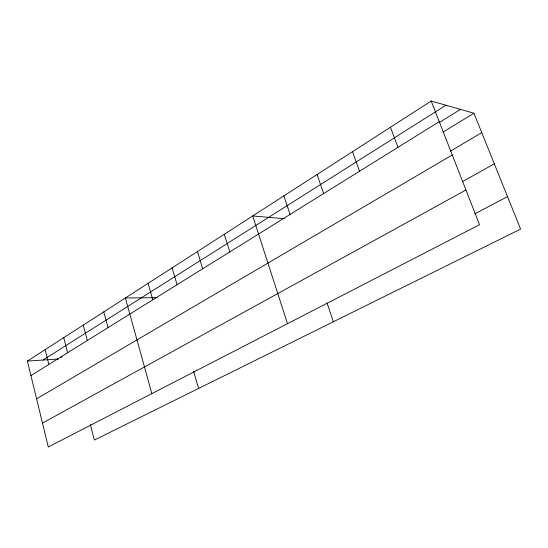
<?xml version="1.0" encoding="UTF-8"?>
<svg xmlns="http://www.w3.org/2000/svg" width="548" height="548" viewBox="0 0 548 548"><rect width="100%" height="100%" fill="white"/><g stroke="black" fill="none" stroke-linecap="round" stroke-linejoin="round"><path stroke-width="0.82" d="M431.187 101.01L479.521 224.721L48.293 446.99L27.4 361.084L431.187 101.01L473.952 113.244L520.6 229.098L94.331 440.058L90.358 424.59M42.984 360.043L445.942 105.23M30.928 375.586L439.256 121.656M60.718 357.666L62.157 356.775M439.393 122.478L460.464 109.388M442.996 132.15L473.952 113.244M450.415 151.138L481.754 132.623M36.579 398.828L452.264 154.947M462.354 181.703L494.317 163.831M42.484 423.097L465.951 189.985M474.739 213.891L507.523 196.622M27.4 361.084L58.568 359.002M157.242 297.715L125.376 297.975L151.858 393.608M284.391 218.741L252.731 215.953L287.495 323.697M390.464 127.239L397.992 147.323M352.515 151.68L359.55 171.223M317.066 174.517L323.656 193.547M326.971 302.839L333.342 321.779M283.871 195.896L290.07 214.432M224.296 234.263L229.804 251.909M197.465 251.546L202.678 268.78M172.113 267.876L177.052 284.713M193.622 371.311L198.609 388.457M148.118 283.33L152.81 299.79M103.791 311.881L108.031 327.636M83.269 325.094L87.317 340.52M63.746 337.671L67.61 352.775M45.142 349.651L48.834 364.447"/></g></svg>
